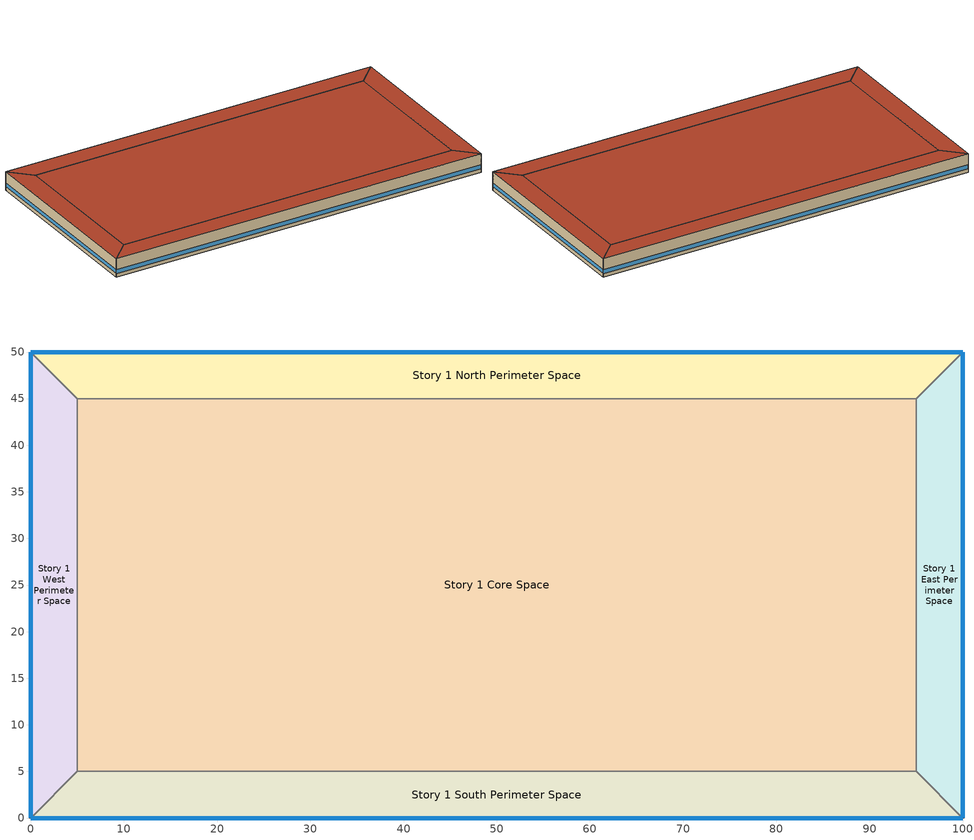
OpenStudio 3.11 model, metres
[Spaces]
Story 1 West Perimeter Space
 floor ground (Foundation F 0.9W/m*K Perim 50.0m Area 225.0m2): 0,0 0,50 5,45 5,5 z0
 wall outside: 0,50 0,0 z0:5
 wall to Story 1 North Perimeter Space: 5,45 0,50 z0:5
 wall to Story 1 Core Space: 5,5 5,45 z0:5
 wall to Story 1 South Perimeter Space: 0,0 5,5 z0:5
 window: 0,49.97 0,0.03 z1:2
 roof outside: 5,5 5,45 0,50 0,0 z5
Story 1 North Perimeter Space
 floor ground (Foundation F 0.9W/m*K Perim 100.0m Area 475.0m2): 0,50 100,50 95,45 5,45 z0
 wall outside: 100,50 0,50 z0:5
 wall to Story 1 East Perimeter Space: 95,45 100,50 z0:5
 wall to Story 1 Core Space: 5,45 95,45 z0:5
 window: 99.97,50 0.03,50 z1:2
 roof outside: 5,45 95,45 100,50 0,50 z5
Story 1 East Perimeter Space
 floor ground (Foundation F 0.9W/m*K Perim 50.0m Area 225.0m2): 100,50 100,0 95,5 95,45 z0
 wall outside: 100,0 100,50 z0:5
 wall to Story 1 South Perimeter Space: 95,5 100,0 z0:5
 wall to Story 1 Core Space: 95,45 95,5 z0:5
 window: 100,0.03 100,49.97 z1:2
 roof outside: 95,45 95,5 100,0 100,50 z5
Story 1 South Perimeter Space
 floor ground (Foundation F 0.9W/m*K Perim 100.0m Area 475.0m2): 100,0 0,0 5,5 95,5 z0
 wall outside: 0,0 100,0 z0:5
 wall to Story 1 Core Space: 95,5 5,5 z0:5
 window: 0.03,0 99.97,0 z1:2
 roof outside: 95,5 5,5 0,0 100,0 z5
Story 1 Core Space
 floor ground (Foundation F 0.9W/m*K Perim 0.0m Area 3600.0m2): 5,5 5,45 95,45 95,5 z0
 roof outside: 95,5 95,45 5,45 5,5 z5
[Building]
SuperMarket: Space Type=Baseline Model Space Type; Default Construction Set=90.1-2019 - SpMarket - ASHRAE 169-2013-4A; Standards Number of Stories=1; Standards Building Type=SuperMarket
[ClimateZones]
Climate Zone Institution Name 1=ASHRAE; Climate Zone Document Name 1=ANSI/ASHRAE Standard 169; Climate Zone Document Year 1=2006; Climate Zone Value 1=4A
[Site:GroundTemperature:FCfactorMethod]
January Ground Temperature {C}=14; February Ground Temperature {C}=7.3; March Ground Temperature {C}=3.3; April Ground Temperature {C}=1.2; May Ground Temperature {C}=-0.2; June Ground Temperature {C}=5.6; July Ground Temperature {C}=10.9; August Ground Temperature {C}=16.1; September Ground Temperature {C}=21.7; October Ground Temperature {C}=25; November Ground Temperature {C}=24.8; December Ground Temperature {C}=19.9
[DefaultSurfaceConstructions]
Name | Floor Construction | Wall Construction | Roof Ceiling Construction
Default Surface Constructions 1 | Typical Insulated Exterior Mass Floor R-17.54 | Typical Insulated Exterior Mass Wall R-9.62 | Typical IEAD Roof R-31.25
Default Surface Constructions 2 | Typical Interior Floor | Typical Interior Wall | Typical Interior Ceiling
Default Surface Constructions 3 | Typical Insulated Carpeted 8in Slab Floor | Typical Insulated Basement Mass Wall
[DefaultSubSurfaceConstructions]
Name | Fixed Window Construction | Operable Window Construction | Door Construction | Glass Door Construction | Overhead Door Construction | Skylight Construction | Tubular Daylight Dome Construction | Tubular Daylight Diffuser Construction
Default Sub Surface Constructions 1 | U 0.36 SHGC 0.36 Simple Glazing | U 0.45 SHGC 0.33 Simple Glazing | Typical Insulated Metal Door R-2.7 | U 0.63 SHGC 0.33 Simple Glazing | Typical Overhead Door R-3.23 | U 0.5 SHGC 0.4 Simple Glazing | Typical Interior Window | Typical Interior Window
Default Sub Surface Constructions 2 | Typical Interior Window | Typical Interior Window | Typical Interior Door
[Construction]
Typical Insulated Exterior Mass Floor R-17.54: Typical Insulation R-14.97, 4 in. Normalweight Concrete Floor, Typical Carpet Pad
Typical Insulated Exterior Mass Wall R-9.62: 1IN Stucco, 8IN CONCRETE HW RefBldg, Typical Insulation R-7.23, 1/2IN Gypsum
Typical IEAD Roof R-31.25: Roof Membrane, Typical Insulation R-30.13, Metal Roof Surface
Typical Interior Floor: 100mm Normalweight concrete floor, CP02 CARPET PAD
Typical Interior Wall: G01 13mm gypsum board, G01 13mm gypsum board
Typical Interior Ceiling: CP02 CARPET PAD, 100mm Normalweight concrete floor
Typical Insulated Carpeted 8in Slab Floor: 8 in. Normalweight Concrete Floor, Typical Carpet Pad
Typical Insulated Basement Mass Wall: 8 in. Concrete Block Basement Wall
U 0.36 SHGC 0.36 Simple Glazing: U 0.36 SHGC 0.36 Simple Glazing
U 0.45 SHGC 0.33 Simple Glazing: U 0.45 SHGC 0.33 Simple Glazing
Typical Insulated Metal Door R-2.7: F08 Metal surface, Typical Insulation R-1.85
U 0.63 SHGC 0.33 Simple Glazing: U 0.63 SHGC 0.33 Simple Glazing
Typical Overhead Door R-3.23: Typical Insulation R-2.38
U 0.5 SHGC 0.4 Simple Glazing: U 0.5 SHGC 0.4 Simple Glazing
Typical Interior Window: Clear 3mm
Typical Interior Door; Typical Interior Partition: G05 25mm wood
[Material] Thermal Absorptance=0.9
Name | Roughness | Thickness {m} | Conductivity {W/m-K} | Density {kg/m3} | Specific Heat {J/kg-K} | Solar Absorptance | Visible Absorptance
1/2IN Gypsum | Smooth | 0.0127 | 0.16 | 784.9 | 830 | 0.92 | 0.92
Roof Membrane | VeryRough | 0.0095 | 0.16 | 1121.29 | 1460 | 0.7 | 0.7
4 in. Normalweight Concrete Floor | MediumRough | 0.1016 | 2.31 | 2322 | 832 | 0.7 | 0.7
1IN Stucco | Smooth | 0.0253 | 0.6918 | 1858 | 837 | 0.7 | 0.92
8IN CONCRETE HW RefBldg | Rough | 0.2032 | 1.311 | 2240 | 836.8 | 0.7 | 0.7
Metal Roof Surface; F08 Metal surface | Smooth | 0.0008 | 45.28 | 7824 | 500 | 0.7 | 0.7
100mm Normalweight concrete floor | MediumRough | 0.1016 | 2.31045 | 2322 | 832.557 | 0.7 | 0.7
G01 13mm gypsum board | Smooth | 0.0127 | 0.160031 | 800.001 | 1090.73 | 0.7 | 0.5
8 in. Normalweight Concrete Floor | MediumRough | 0.2032 | 2.31 | 2322 | 832 | 0.7 | 0.7
8 in. Concrete Block Basement Wall | MediumRough | 0.2032 | 1.326 | 1842 | 912 | 0.7 | 0.7
G05 25mm wood | MediumSmooth | 0.0254 | 0.15 | 608 | 1630 | 0.5 | 0.5
[Material:NoMass] Thermal Absorptance=0.9; Solar Absorptance=0.7
Name | Roughness | Thermal Resistance {m2-K/W} | Visible Absorptance
CP02 CARPET PAD | VeryRough | 0.2165 | 0.8
Typical Insulation R-14.97 | Smooth | 2.63723 | 0.7
Typical Carpet Pad | Smooth | 0.21648 | 0.8
Typical Insulation R-7.23 | Smooth | 1.27273 | 0.7
Typical Insulation R-30.13 | Smooth | 5.30668 | 0.7
Typical Insulation R-1.85 | Smooth | 0.326262 | 0.7
Typical Insulation R-2.38 | Smooth | 0.418404 | 0.7
[WindowMaterial:Glazing]
Clear 3mm: Optical Data Type=SpectralAverage; Thickness {m}=0.003; Solar Transmittance at Normal Incidence=0.837; Front Side Solar Reflectance at Normal Incidence=0.075; Back Side Solar Reflectance at Normal Incidence=0.075; Visible Transmittance at Normal Incidence=0.898; Front Side Visible Reflectance at Normal Incidence=0.081; Back Side Visible Reflectance at Normal Incidence=0.081; Infrared Transmittance at Normal Incidence=0; Front Side Infrared Hemispherical Emissivity=0.84; Back Side Infrared Hemispherical Emissivity=0.84; Conductivity {W/m-K}=0.9; Dirt Correction Factor for Solar and Visible Transmittance=1; Solar Diffusing=No
[Construction:FfactorGroundFloor] F-Factor {W/m-K}=0.899982
Name | Area {m2} | PerimeterExposed {m}
Foundation F 0.9W/m*K Perim 0.0m Area 3600.0m2 | 3600 | 0
Foundation F 0.9W/m*K Perim 100.0m Area 475.0m2 | 475 | 100
Foundation F 0.9W/m*K Perim 50.0m Area 225.0m2 | 225 | 50
[DefaultConstructionSet]
90.1-2019 - SpMarket - ASHRAE 169-2013-4A: Default Exterior Surface Constructions=Default Surface Constructions 1; Default Interior Surface Constructions=Default Surface Constructions 2; Default Ground Contact Surface Constructions=Default Surface Constructions 3; Default Exterior SubSurface Constructions=Default Sub Surface Constructions 1; Default Interior SubSurface Constructions=Default Sub Surface Constructions 2; Interior Partition Construction=Typical Interior Partition
[WindowMaterial:SimpleGlazingSystem] Visible Transmittance=0.81
Name | U-Factor {W/m2-K} | Solar Heat Gain Coefficient
U 0.36 SHGC 0.36 Simple Glazing | 2.04417 | 0.36
U 0.45 SHGC 0.33 Simple Glazing | 2.55522 | 0.33
U 0.63 SHGC 0.33 Simple Glazing | 3.57731 | 0.33
U 0.5 SHGC 0.4 Simple Glazing | 2.83913 | 0.4
[BuildingStory]
Story 1: Nominal Z Coordinate {m}=0; Nominal Floor to Floor Height {m}=5
[Space] Building Story=Story 1
Name | Thermal Zone
Story 1 West Perimeter Space | Story 1 West Perimeter Thermal Zone
Story 1 North Perimeter Space | Story 1 North Perimeter Thermal Zone
Story 1 East Perimeter Space | Story 1 East Perimeter Thermal Zone
Story 1 South Perimeter Space | Story 1 South Perimeter Thermal Zone
Story 1 Core Space | Story 1 Core Thermal Zone
[ThermalZone] Use Ideal Air Loads=No
Name | Thermostat
Story 1 Core Thermal Zone | Baseline Model Space Type Thermostat 4
Story 1 East Perimeter Thermal Zone | Baseline Model Space Type Thermostat 3
Story 1 North Perimeter Thermal Zone | Baseline Model Space Type Thermostat 2
Story 1 South Perimeter Thermal Zone | Baseline Model Space Type Thermostat
Story 1 West Perimeter Thermal Zone | Baseline Model Space Type Thermostat 1
[Sizing:Zone] Zone Cooling Design Supply Air Temperature Input Method=SupplyAirTemperature; Zone Cooling Design Supply Air Temperature {C}=14; Zone Cooling Design Supply Air Temperature Difference {deltaC}=11.11; Zone Heating Design Supply Air Temperature Input Method=SupplyAirTemperature; Zone Heating Design Supply Air Temperature {C}=40; Zone Heating Design Supply Air Temperature Difference {deltaC}=11.11; Zone Cooling Design Supply Air Humidity Ratio {kg-H2O/kg-air}=0.0085; Zone Heating Design Supply Air Humidity Ratio {kg-H2O/kg-air}=0.008; Cooling Design Air Flow Method=DesignDay; Heating Design Air Flow Method=DesignDay; Account for Dedicated Outdoor Air System=No; Dedicated Outdoor Air System Control Strategy=NeutralSupplyAir; Dedicated Outdoor Air Low Setpoint Temperature for Design {C}=autosize; Dedicated Outdoor Air High Setpoint Temperature for Design {C}=autosize; Zone Load Sizing Method=Sensible Load Only No Latent Load; Zone Latent Cooling Design Supply Air Humidity Ratio Input Method=HumidityRatioDifference; Zone Cooling Design Supply Air Humidity Ratio Difference {kgWater/kgDryAir}=0.005; Zone Latent Heating Design Supply Air Humidity Ratio Input Method=HumidityRatioDifference; Zone Humidification Design Supply Air Humidity Ratio Difference {kgWater/kgDryAir}=0.005; Sizing Option=Coincident; Heating Coil Sizing Method=None; Maximum Heating Capacity To Cooling Load Sizing Ratio {W/W}=1
Story 1 Core Thermal Zone; Story 1 East Perimeter Thermal Zone; Story 1 North Perimeter Thermal Zone; Story 1 South Perimeter Thermal Zone; Story 1 West Perimeter Thermal Zone
[SpaceType]
Baseline Model Space Type: Standards Space Type=WholeBuilding
[SpaceInfiltration:DesignFlowRate] Design Flow Rate Calculation Method=Flow/ExteriorArea; Flow per Exterior Surface Area {m3/s-m2}=0.000570329; Velocity Term Coefficient=0; Density Basis=Outdoor
Name | Space or SpaceType | Schedule | Constant Term Coefficient | Temperature Term Coefficient | Velocity Squared Term Coefficient
Story 1 Core Space HVAC On Infiltration | Story 1 Core Space | Infiltration HVAC On Schedule | -0.0581 | 0.0073 | 0.0436
Story 1 Core Space HVAC Off Infiltration | Story 1 Core Space | Infiltration HVAC Off Schedule | 0 | 0.0112 | 0.0523
Story 1 South Perimeter Space HVAC On Infiltration | Story 1 South Perimeter Space | Infiltration HVAC On Schedule | -0.0581 | 0.0073 | 0.0436
Story 1 South Perimeter Space HVAC Off Infiltration | Story 1 South Perimeter Space | Infiltration HVAC Off Schedule | 0 | 0.0112 | 0.0523
Story 1 North Perimeter Space HVAC On Infiltration | Story 1 North Perimeter Space | Infiltration HVAC On Schedule | -0.0581 | 0.0073 | 0.0436
Story 1 North Perimeter Space HVAC Off Infiltration | Story 1 North Perimeter Space | Infiltration HVAC Off Schedule | 0 | 0.0112 | 0.0523
Story 1 East Perimeter Space HVAC On Infiltration | Story 1 East Perimeter Space | Infiltration HVAC On Schedule | -0.0581 | 0.0073 | 0.0436
Story 1 East Perimeter Space HVAC Off Infiltration | Story 1 East Perimeter Space | Infiltration HVAC Off Schedule | 0 | 0.0112 | 0.0523
Story 1 West Perimeter Space HVAC On Infiltration | Story 1 West Perimeter Space | Infiltration HVAC On Schedule | -0.0581 | 0.0073 | 0.0436
Story 1 West Perimeter Space HVAC Off Infiltration | Story 1 West Perimeter Space | Infiltration HVAC Off Schedule | 0 | 0.0112 | 0.0523
[Exterior:Lights:Definition]
Name | Design Level {W}
Parking Areas and Drives 0.04 W/ft^2 Def (W/ft^2) | 0.041
Building Facades 0.15 W/ft^2 Def (W/ft^2) | 0.15
Main Entries 30.0 W/ft Def (W/ft) | 30
Other Doors 20.0 W/ft Def (W/ft) | 20
[Exterior:Lights]
Name | Exterior Lights Definition | Schedule | Control Option | Multiplier
Parking Areas and Drives 0.04 W/ft^2 | Parking Areas and Drives 0.04 W/ft^2 Def (W/ft^2) | Always On Discrete | AstronomicalClock | 76293
Building Facades 0.15 W/ft^2 | Building Facades 0.15 W/ft^2 Def (W/ft^2) | Schedule Ruleset 1 | ScheduleNameOnly | 16145.9
Main Entries 30.0 W/ft | Main Entries 30.0 W/ft Def (W/ft) | Always On Discrete | AstronomicalClock | 43.0556
Other Doors 20.0 W/ft | Other Doors 20.0 W/ft Def (W/ft) | Always On Discrete | AstronomicalClock | 63.0765
[ThermostatSetpoint:DualSetpoint]
Baseline Model Space Type Thermostat; Baseline Model Space Type Thermostat 1; Baseline Model Space Type Thermostat 2; Baseline Model Space Type Thermostat 3; Baseline Model Space Type Thermostat 4
[Schedule:Ruleset]
Schedule Ruleset 1: Default Day Schedule=Schedule Day 1
[Schedule:Day]
Schedule Day 1: 6, 0, 0, 24, 0, 1
[Schedule:Constant]
Name | Value
Infiltration HVAC On Schedule | 0
Infiltration HVAC Off Schedule; Always On Discrete | 1
